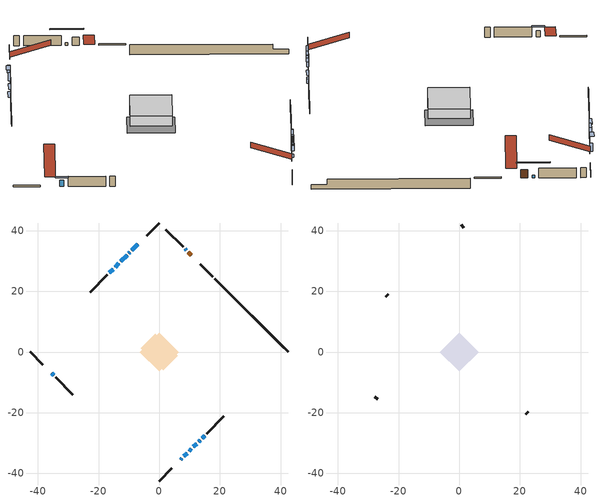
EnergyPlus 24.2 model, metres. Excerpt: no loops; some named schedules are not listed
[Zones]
conditioned space
 floor outside (Floor1 construction): -1.61,0 0,1.61 1.61,0 0,-1.61 z1.22
 floor adiabatic (AdiabaticFloorConstruction): -6.4,0 0,6.4 6.4,0 0,-6.4 z1.22
 floor foundation (Slab1 construction): -6.03,1.29 -1.29,6.03 6.03,-1.29 1.29,-6.03 z-1.22
 wall outside (RimJoist1 construction): 0,-42.47 4.12,-38.35 / -42.47,0 -38.35,-4.12 / 0,42.47 -4.12,38.35 / 17.68,24.8 13.56,28.91 z1.22:1.52
 wall outside (AdiabaticWallConstruction 1): 10.6,31.87 9.56,32.91 z1.22:3.25
 wall outside (AdiabaticWallConstruction): 7.07,-35.4 7.47,-35 z1.22:2.14; 8.13,-34.35 9.17,-33.3 / 9.82,-32.65 10.61,-31.86 / 8.91,33.56 8.51,33.96 / -15.16,27.31 -16.42,26.05 z1.22:1.83; -7.07,35.4 -9.05,33.42 z1.22:1.81; -9.71,32.76 -9.96,32.51 z1.22:3.25; -35.4,-7.07 -34.77,-7.7 / -10.62,31.85 -12.61,29.86 z1.22:2.77; 11.27,-31.2 12.29,-30.18 z1.22:2.11; 12.95,-29.52 13.44,-29.03 z1.22:1.78; 14.09,-28.38 14.9,-27.57 / -13.27,29.2 -14.51,27.96 z1.22:2.24
 wall outside (Wall1 construction): 15.56,-26.91 21.25,-21.23 / -34.11,-8.36 -28.42,-14.05 / -17.08,25.39 -22.76,19.71 / 7.85,34.62 2.17,40.3 z1.22:3.66
 wall foundation (FoundationWall1 construction): 18.33,24.14,-1.22 18.33,24.14,1.22 40.06,2.41,1.22 40.06,2.41,-0.14 42.47,0,-0.14 42.47,0,-1.22
 window (WindowConstruction 7): 7.07,-35.4 7.47,-35 z1.22:2.13
 window (WindowConstruction 9): 8.13,-34.34 9.17,-33.3 z1.22:1.83
 window (WindowConstruction 10): 9.82,-32.65 10.61,-31.86 z1.22:1.83
 window (WindowConstruction 11): -7.07,35.4 -9.05,33.42 z1.22:1.81
 window (WindowConstruction 12): 8.9,33.57 8.51,33.96 z1.22:1.83
 window (WindowConstruction): -9.71,32.76 -9.96,32.51 z1.22:3.25
 window (WindowConstruction 1): -35.4,-7.07 -34.77,-7.7 z1.22:2.77
 window (WindowConstruction 2): -10.62,31.85 -12.61,29.86 z1.22:2.77
 window (WindowConstruction 3): 11.27,-31.2 12.29,-30.18 z1.22:2.11
 window (WindowConstruction 4): 12.95,-29.52 13.44,-29.04 z1.22:1.78
 window (WindowConstruction 5): 14.09,-28.38 14.9,-27.57 z1.22:2.23
 window (WindowConstruction 6): -13.27,29.2 -14.51,27.96 z1.22:2.23
 window (WindowConstruction 8): -15.16,27.31 -16.42,26.05 z1.22:1.83
 door (Door): 10.6,31.87 9.56,32.91 z1.22:3.25
 ceiling adiabatic (AdiabaticFloorConstruction): 0,-6.4 6.4,0 0,6.4 -6.4,0 z1.22
attic - vented
 floor to conditioned space (Floor2 construction Reversed): -6.4,0 0,6.4 6.4,0 0,-6.4 z3.66
 wall outside (Wall2 construction): 21.9,-20.57 22.75,-19.72 / -27.77,-14.7 -26.91,-15.56 / -23.42,19.05 -24.27,18.2 / 1.51,40.96 0.66,41.81 z1.22:3.66
 roof outside (Roof1 construction): 6.42,-36.05,3.66 0.18,-29.82,6.6 -1.46,-31.46,6.6 4.78,-37.7,3.66; -36.05,-6.42,3.66 -29.82,-0.18,6.6 -31.46,1.46,6.6 -37.7,-4.78,3.66; -6.42,36.05,3.66 -0.18,29.82,6.6 1.46,31.46,6.6 -4.78,37.7,3.66; 11.26,31.21,3.66 5.02,24.98,6.6 6.67,23.34,6.6 12.9,29.57,3.66
shading: 7.68,-34.79 6.86,-35.61 7.19,-35.93 8.01,-35.12 z2.43; 11.1,-31.37 6.19,-36.28 6.51,-36.61 11.43,-31.69 z4.57; 12.55,-29.92 7.89,-34.58 8.21,-34.91 12.88,-30.25 z4.57; -9.26,33.21 -6.86,35.61 -7.29,36.04 -9.69,33.64 z2.1; 6.14,36.33 11.27,31.2 11.6,31.52 6.47,36.65 z5.18; -10.39,32.08 -9.28,33.19 -9.92,33.84 -11.04,32.72 z3.86; -34.12,-8.35 -36.04,-6.43 -36.37,-6.76 -34.45,-8.67 z3.68; -12.82,29.65 -10.41,32.06 -10.73,32.39 -13.15,29.97 z3.07; 12.5,-29.97 11.06,-31.41 11.38,-31.74 12.83,-30.29 z2.41; 13.65,-28.82 12.74,-29.73 13.06,-30.06 13.97,-29.15 z2.08; 15.11,-27.36 13.88,-28.59 14.21,-28.92 15.44,-27.68 z2.53; -14.72,27.75 -13.06,29.41 -13.38,29.74 -15.04,28.08 z2.53; -16.63,25.84 -14.95,27.52 -15.38,27.95 -17.06,26.27 z2.13
[Building]
Building 1: Terrain=Suburbs
[Site:Location]
Calgary Intl AP_AB: Latitude {deg}=51.11; Longitude {deg}=-114.02; Time Zone {hr}=-7; Elevation {m}=1084; Keep Site Location Information=Yes
[Site:GroundTemperature:Shallow]
0.326196, -1.55603, -1.70677, -0.813554, 2.7722, 6.34125, 9.43543, 11.3955, 11.562, 9.96783, 6.95256, 3.49299
[Site:WaterMainsTemperature]
Calculation Method=Schedule; Temperature Schedule=mains temperature schedule
[Material] Roughness=Rough; Thermal Absorptance=0.9
Name | Thickness {m} | Conductivity {W/m-K} | Density {kg/m3} | Specific Heat {J/kg-K} | Solar Absorptance | Visible Absorptance
asphalt or fiberglass shingles | 0.00635 | 0.162714 | 1121.4 | 1465.45 | 0.4 | 0.4
ceiling loosefill ins | 0.254 | 0.0480833 | 16.02 | 1046.75 | 0.7 | 0.7
ceiling stud and cavity | 0.1397 | 0.269852 | 65.682 | 1177.47 | 0.7 | 0.7
concrete 4.0 in. | 0.1016 | 1.803125 | 2242.8 | 837.4 | 0.7 | 0.7
concrete 8.0 in. | 0.2032 | 1.803125 | 2242.8 | 837.4 | 0.7 | 0.7
door material | 0.04445 | 0.0451087 | 512.64 | 1214.23 | 0.7 | 0.7
exterior vertical ins | 0.0527901 | 0.029427 | 32.04 | 1214.23 | 0.7 | 0.7
floor covering | 0.0127 | 0.0433444 | 54.468 | 1339.84 | 0.6 | 0.6
floor rigid ins | 0.051816 | 0.029427 | 32.04 | 1214.23 | 0.7 | 0.7
floor rigid ins 1; wall rigid ins | 0.512978 | 0.029427 | 32.04 | 1214.23 | 0.7 | 0.7
floor stud and cavity | 0.1397 | 0.338764 | 92.3553 | 1139.71 | 0.7 | 0.7
floor stud and cavity 1 | 0.1397 | 1.75129 | 37.0049 | 1207.88 | 0.7 | 0.7
furniture material conditioned space 1 | 0.1524 | 0.115458 | 640.8 | 1214.23 | 0.6 | 0.6
gypsum board | 0.0127 | 0.160291 | 801 | 837.4 | 0.6 | 0.6
gypsum board 1 | 0.0127 | 0.160291 | 801 | 837.4 | 0.7 | 0.7
osb sheathing 0.5 in. | 0.0127 | 0.115458 | 512.64 | 1214.23 | 0.7 | 0.7
osb sheathing 0.75 in. | 0.01905 | 0.115458 | 512.64 | 1214.23 | 0.7 | 0.7
osb sheathing 2.0 in. | 0.0508 | 0.115458 | 512.64 | 1214.23 | 0.7 | 0.7
rim joist stud and cavity | 0.0508 | 0.028548 | 125.044 | 1163.47 | 0.6 | 0.6
slab rigid ins | 0.000517642 | 0.029427 | 32.04 | 1214.23 | 0.7 | 0.7
wall stud and cavity | 0.1397 | 0.0862374 | 139.0536 | 1170.24 | 0.7 | 0.7
wall stud and cavity 1 | 0.0889 | 6.9971 | 50.32683 | 1063.81 | 0.6 | 0.6
wall stud and cavity 2 | 0.0889 | 0.380278 | 52.3479 | 1209.89 | 0.7 | 0.7
wall stud and cavity 3 | 0.0889 | 0.391764 | 83.0341 | 1211.67 | 0.7 | 0.7
wood siding | 0.0254 | 0.102417 | 544.68 | 1172.36 | 0.4 | 0.4
wood siding 1 | 0.00254 | 0.102417 | 544.68 | 1172.36 | 0.4 | 0.4
wood siding 2; wood siding 3; wood siding 4 | 0.0254 | 0.102417 | 544.68 | 1172.36 | 0.7 | 0.7
[WindowMaterial:SimpleGlazingSystem]
Name | U-Factor {W/m2-K} | Solar Heat Gain Coefficient
WindowMaterial | 2.74929 | 0.57
WindowMaterial 1 | 2.97981 | 0.56
WindowMaterial 10 | 6.00619 | 0.58
WindowMaterial 11 | 4.60145 | 0.66
WindowMaterial 2 | 2.88102 | 0.7
WindowMaterial 3 | 4.52082 | 0.66
WindowMaterial 4 | 5.8137 | 0.59
WindowMaterial 5 | 4.62927 | 0.66
WindowMaterial 6 | 4.27894 | 0.68
WindowMaterial 7 | 2.75553 | 0.6
WindowMaterial 8 | 4.763842 | 0.65
WindowMaterial 9 | 4.88705 | 0.64
[Construction]
AdiabaticFloorConstruction: floor stud and cavity 1, floor rigid ins 1, osb sheathing 0.75 in., floor covering
AdiabaticWallConstruction: wood siding 3, wall rigid ins, wall stud and cavity 2, gypsum board
AdiabaticWallConstruction 1: wood siding 4, wall rigid ins, wall stud and cavity 2, gypsum board
Door: door material
Floor1 construction: floor stud and cavity, floor rigid ins, osb sheathing 0.75 in., floor covering
Floor2 construction Reversed: gypsum board, ceiling stud and cavity, ceiling loosefill ins
FoundationWall1 construction: concrete 8.0 in., gypsum board 1
furniture construction conditioned space 1: furniture material conditioned space 1
PartitionWallConstruction: gypsum board, wall stud and cavity 3, gypsum board
RimJoist1 construction: wood siding 2, osb sheathing 2.0 in., rim joist stud and cavity
Roof1 construction: asphalt or fiberglass shingles
Slab1 construction: slab rigid ins, concrete 4.0 in.
Wall1 construction: wood siding, osb sheathing 0.5 in., wall stud and cavity, gypsum board
Wall2 construction: wood siding 1, wall stud and cavity 1
WindowConstruction: WindowMaterial
WindowConstruction 1: WindowMaterial 1
WindowConstruction 10; WindowConstruction 12: WindowMaterial 10
WindowConstruction 11: WindowMaterial 11
WindowConstruction 2: WindowMaterial 2
WindowConstruction 3: WindowMaterial 3
WindowConstruction 4: WindowMaterial 4
WindowConstruction 5: WindowMaterial 5
WindowConstruction 6: WindowMaterial 6
WindowConstruction 7: WindowMaterial 7
WindowConstruction 8: WindowMaterial 8
WindowConstruction 9: WindowMaterial 9
[Zone] Multiplier=1; Part of Total Floor Area=Yes
Name | Volume {m3}
attic - vented | 39.0924
conditioned space | 390.5
[Space]
Name | Zone | Volume {m3}
attic - vented 1 | attic - vented | 39.0924
conditioned space 1 | conditioned space | 390.5
[ZoneInfiltration:EffectiveLeakageArea]
infil attic - vented 1: Zone or Space=attic - vented 1; Schedule=Always On Discrete; Effective Air Leakage Area {cm2}=2809.37; Stack Coefficient=0.000373929; Wind Coefficient=1.30652e-05
[ZoneMixing]
whole house fan mix: Zone or Space=attic - vented; Schedule=Always On Continuous; Design Flow Rate Calculation Method=Flow/Zone; Design Flow Rate {m3/s}=0; Source Zone or Space=conditioned space
[SurfaceProperty:ExposedFoundationPerimeter]
Slab1: Exposed Perimeter Calculation Method=TotalExposedPerimeter; Total Exposed Perimeter {m}=34.138
[InternalMass] Zone or ZoneList=conditioned space; Space or SpaceList=conditioned space 1
Name | Construction | Surface Area {m2}
furniture mass conditioned space 1 | furniture construction conditioned space 1 | 62.6358
partition wall mass | PartitionWallConstruction | 156.589
[Lights]
interior lighting: Zone or ZoneList or Space or SpaceList=conditioned space 1; Schedule=interior lighting schedule; Design Level Calculation Method=LightingLevel; Lighting Level {W}=343.2; Return Air Fraction=0; Fraction Radiant=0.6; Fraction Visible=0.2; Fraction Replaceable=1
[People]
occupants: Zone or ZoneList or Space or SpaceList=conditioned space 1; Number of People Schedule=occupants schedule; Number of People Calculation Method=People; Number of People=3; Fraction Radiant=0.314171; Sensible Heat Fraction=0.56303; Activity Level Schedule=occupants activity schedule; Carbon Dioxide Generation Rate {m3/s-W}=0; Enable ASHRAE 55 Comfort Warnings=No; Mean Radiant Temperature Calculation Type=EnclosureAveraged
[ElectricEquipment] Zone or ZoneList or Space or SpaceList=conditioned space 1; Design Level Calculation Method=EquipmentLevel
Name | Schedule | Design Level {W} | Fraction Latent | Fraction Radiant | Fraction Lost
clothes dryer | clothes dryer schedule | 140.772 | 0.015 | 0.081 | 0.85
clothes washer | clothes washer schedule | 32.1985 | 0.03 | 0.162 | 0.7
cooking range | cooking range schedule | 215.147 | 0.08 | 0.432 | 0.2
dishwasher | dishwasher schedule | 66.8632 | 0.3 | 0.18 | 0.4
fridge | fridge schedule | 72.9452 | 0 | 0.6 | 0
mech vent house fan | mech vent house fan schedule | 0 | 0 | 0 | 1
mech vent house fan cfis | mech vent house fan cfis schedule | 0 | 0 | 0 | 0
misc plug loads | misc plug loads schedule | 494.7 | 0.045 | 0.513 | 0.1
whole house fan | Always On Discrete | 0 | 0 | 0 | 1
[OtherEquipment] Zone or ZoneList or Space or SpaceList=conditioned space 1; Design Level Calculation Method=EquipmentLevel
Name | Fuel Type | Schedule | Design Level {W} | Fraction Latent | Fraction Radiant | Fraction Lost
clothes dryer 1 | Electricity | clothes dryer schedule | 0 | 0.015 | 0.081 | 0.85
cooking range 1 | Electricity | cooking range schedule | 0 | 0.08 | 0.432 | 0.2
general water use latent | None | general water use schedule | 62.594 | 1 | 0 | 0
general water use sensible | None | general water use schedule | -61.6891 | 0 | 0.6 | 0
mech vent house fan latent load | None | Always On Discrete | 0 | 1 | 0 | 0
mech vent house fan sensible load | None | Always On Discrete | 0 | 0 | 0 | 0
water heater energy adjustment1 | NaturalGas | Always On Discrete | 0.01 | 0 | 0 | 1
[ZoneInfiltration:DesignFlowRate] Zone or ZoneList or Space or SpaceList=conditioned space 1; Schedule=Always On Discrete; Design Flow Rate Calculation Method=Flow/Zone; Design Flow Rate {m3/s}=0
infil flow; natural vent flow; whole house fan flow
[Foundation:Kiva]
Foundation Kiva 1: Initial Indoor Air Temperature {C}=18; Wall Height Above Grade {m}=1.21999; Wall Depth Below Slab {m}=0.2032; Custom Block Material Name 1=exterior vertical ins; Custom Block Depth 1 {m}=2.43998; Custom Block X Position 1 {m}=0.2159; Custom Block Z Position 1 {m}=0
[Foundation:Kiva:Settings]
Soil Conductivity {W/m-K}=0.849921; Soil Density {kg/m3}=1842.3; Soil Specific Heat {J/kg-K}=418.7; Ground Solar Absorptivity=0.9; Ground Thermal Absorptivity=0.9; Ground Surface Roughness {m}=0.03; Far-Field Width {m}=40; Deep-Ground Boundary Condition=ZeroFlux; Deep-Ground Depth {m}=40; Minimum Cell Dimension {m}=0.2; Maximum Cell Growth Coefficient=3; Simulation Timestep=Timestep
[Exterior:Lights]
exterior lighting: Schedule=exterior lighting schedule; Design Level {W}=75.6
[Schedule:Constant]
Name | Hourly Value
Always On Continuous; mech vent house fan schedule; mech vent house fan cfis schedule; Always On Discrete | 1
occupants activity schedule | 117.228
fridge schedule | 0
[Schedule:Week:Daily]
interior lighting schedule Week Rule - Jan1-Jan27: interior lighting schedule day, interior lighting schedule day, interior lighting schedule day, interior lighting schedule day, interior lighting schedule day, interior lighting schedule day, interior lighting schedule day, interior lighting schedule default day, interior lighting schedule default day, interior lighting schedule default day, interior lighting schedule default day, interior lighting schedule default day
interior lighting schedule Week Rule - Jan28-Feb3: interior lighting schedule day, interior lighting schedule day, interior lighting schedule day, interior lighting schedule day, interior lighting schedule day 1, interior lighting schedule day 1, interior lighting schedule day 1, interior lighting schedule default day, interior lighting schedule default day, interior lighting schedule default day, interior lighting schedule default day, interior lighting schedule default day
interior lighting schedule Week Rule - Feb4-Feb24: interior lighting schedule day 1, interior lighting schedule day 1, interior lighting schedule day 1, interior lighting schedule day 1, interior lighting schedule day 1, interior lighting schedule day 1, interior lighting schedule day 1, interior lighting schedule default day, interior lighting schedule default day, interior lighting schedule default day, interior lighting schedule default day, interior lighting schedule default day
interior lighting schedule Week Rule - Feb25-Mar3: interior lighting schedule day 1, interior lighting schedule day 1, interior lighting schedule day 1, interior lighting schedule day 1, interior lighting schedule day 2, interior lighting schedule day 2, interior lighting schedule day 2, interior lighting schedule default day, interior lighting schedule default day, interior lighting schedule default day, interior lighting schedule default day, interior lighting schedule default day
interior lighting schedule Week Rule - Mar4-Mar31: interior lighting schedule day 2, interior lighting schedule day 2, interior lighting schedule day 2, interior lighting schedule day 2, interior lighting schedule day 2, interior lighting schedule day 2, interior lighting schedule day 2, interior lighting schedule default day, interior lighting schedule default day, interior lighting schedule default day, interior lighting schedule default day, interior lighting schedule default day
interior lighting schedule Week Rule - Apr1-Apr28: interior lighting schedule day 3, interior lighting schedule day 3, interior lighting schedule day 3, interior lighting schedule day 3, interior lighting schedule day 3, interior lighting schedule day 3, interior lighting schedule day 3, interior lighting schedule default day, interior lighting schedule default day, interior lighting schedule default day, interior lighting schedule default day, interior lighting schedule default day
interior lighting schedule Week Rule - Apr29-May5: interior lighting schedule day 3, interior lighting schedule day 3, interior lighting schedule day 4, interior lighting schedule day 4, interior lighting schedule day 4, interior lighting schedule day 4, interior lighting schedule day 4, interior lighting schedule default day, interior lighting schedule default day, interior lighting schedule default day, interior lighting schedule default day, interior lighting schedule default day
interior lighting schedule Week Rule - May6-May26: interior lighting schedule day 4, interior lighting schedule day 4, interior lighting schedule day 4, interior lighting schedule day 4, interior lighting schedule day 4, interior lighting schedule day 4, interior lighting schedule day 4, interior lighting schedule default day, interior lighting schedule default day, interior lighting schedule default day, interior lighting schedule default day, interior lighting schedule default day
interior lighting schedule Week Rule - May27-Jun2: interior lighting schedule day 4, interior lighting schedule day 4, interior lighting schedule day 4, interior lighting schedule day 4, interior lighting schedule day 4, interior lighting schedule day 5, interior lighting schedule day 5, interior lighting schedule default day, interior lighting schedule default day, interior lighting schedule default day, interior lighting schedule default day, interior lighting schedule default day
interior lighting schedule Week Rule - Jun3-Jun30: interior lighting schedule day 5, interior lighting schedule day 5, interior lighting schedule day 5, interior lighting schedule day 5, interior lighting schedule day 5, interior lighting schedule day 5, interior lighting schedule day 5, interior lighting schedule default day, interior lighting schedule default day, interior lighting schedule default day, interior lighting schedule default day, interior lighting schedule default day
interior lighting schedule Week Rule - Jul1-Jul28: interior lighting schedule day 6, interior lighting schedule day 6, interior lighting schedule day 6, interior lighting schedule day 6, interior lighting schedule day 6, interior lighting schedule day 6, interior lighting schedule day 6, interior lighting schedule default day, interior lighting schedule default day, interior lighting schedule default day, interior lighting schedule default day, interior lighting schedule default day
interior lighting schedule Week Rule - Jul29-Aug4: interior lighting schedule day 6, interior lighting schedule day 6, interior lighting schedule day 6, interior lighting schedule day 7, interior lighting schedule day 7, interior lighting schedule day 7, interior lighting schedule day 7, interior lighting schedule default day, interior lighting schedule default day, interior lighting schedule default day, interior lighting schedule default day, interior lighting schedule default day
interior lighting schedule Week Rule - Aug5-Aug25: interior lighting schedule day 7, interior lighting schedule day 7, interior lighting schedule day 7, interior lighting schedule day 7, interior lighting schedule day 7, interior lighting schedule day 7, interior lighting schedule day 7, interior lighting schedule default day, interior lighting schedule default day, interior lighting schedule default day, interior lighting schedule default day, interior lighting schedule default day
interior lighting schedule Week Rule - Aug26-Sep1: interior lighting schedule day 7, interior lighting schedule day 7, interior lighting schedule day 7, interior lighting schedule day 7, interior lighting schedule day 7, interior lighting schedule day 7, interior lighting schedule day 8, interior lighting schedule default day, interior lighting schedule default day, interior lighting schedule default day, interior lighting schedule default day, interior lighting schedule default day
interior lighting schedule Week Rule - Sep2-Sep29: interior lighting schedule day 8, interior lighting schedule day 8, interior lighting schedule day 8, interior lighting schedule day 8, interior lighting schedule day 8, interior lighting schedule day 8, interior lighting schedule day 8, interior lighting schedule default day, interior lighting schedule default day, interior lighting schedule default day, interior lighting schedule default day, interior lighting schedule default day
interior lighting schedule Week Rule - Sep30-Oct6: interior lighting schedule day 8, interior lighting schedule day 9, interior lighting schedule day 9, interior lighting schedule day 9, interior lighting schedule day 9, interior lighting schedule day 9, interior lighting schedule day 9, interior lighting schedule default day, interior lighting schedule default day, interior lighting schedule default day, interior lighting schedule default day, interior lighting schedule default day
interior lighting schedule Week Rule - Oct7-Oct27: interior lighting schedule day 9, interior lighting schedule day 9, interior lighting schedule day 9, interior lighting schedule day 9, interior lighting schedule day 9, interior lighting schedule day 9, interior lighting schedule day 9, interior lighting schedule default day, interior lighting schedule default day, interior lighting schedule default day, interior lighting schedule default day, interior lighting schedule default day
interior lighting schedule Week Rule - Oct28-Nov3: interior lighting schedule day 9, interior lighting schedule day 9, interior lighting schedule day 9, interior lighting schedule day 9, interior lighting schedule day 10, interior lighting schedule day 10, interior lighting schedule day 10, interior lighting schedule default day, interior lighting schedule default day, interior lighting schedule default day, interior lighting schedule default day, interior lighting schedule default day
interior lighting schedule Week Rule - Nov4-Nov24: interior lighting schedule day 10, interior lighting schedule day 10, interior lighting schedule day 10, interior lighting schedule day 10, interior lighting schedule day 10, interior lighting schedule day 10, interior lighting schedule day 10, interior lighting schedule default day, interior lighting schedule default day, interior lighting schedule default day, interior lighting schedule default day, interior lighting schedule default day
interior lighting schedule Week Rule - Nov25-Dec1: interior lighting schedule day 10, interior lighting schedule day 10, interior lighting schedule day 10, interior lighting schedule day 10, interior lighting schedule day 10, interior lighting schedule day 10, interior lighting schedule day 11, interior lighting schedule default day, interior lighting schedule default day, interior lighting schedule default day, interior lighting schedule default day, interior lighting schedule default day
interior lighting schedule Week Rule - Dec2-Dec31: interior lighting schedule day 11, interior lighting schedule day 11, interior lighting schedule day 11, interior lighting schedule day 11, interior lighting schedule day 11, interior lighting schedule day 11, interior lighting schedule day 11, interior lighting schedule default day, interior lighting schedule default day, interior lighting schedule default day, interior lighting schedule default day, interior lighting schedule default day
occupants schedule Week Rule - Jan1-Dec31: occupants schedule day, occupants schedule day, occupants schedule day, occupants schedule day, occupants schedule day, occupants schedule day, occupants schedule day, occupants schedule default day, occupants schedule default day, occupants schedule default day, occupants schedule default day, occupants schedule default day
clothes dryer schedule Week Rule - Jan1-Dec31: clothes dryer schedule day, clothes dryer schedule day, clothes dryer schedule day, clothes dryer schedule day, clothes dryer schedule day, clothes dryer schedule day, clothes dryer schedule day, clothes dryer schedule default day, clothes dryer schedule default day, clothes dryer schedule default day, clothes dryer schedule default day, clothes dryer schedule default day
clothes washer schedule Week Rule - Jan1-Dec31: clothes washer schedule day, clothes washer schedule day, clothes washer schedule day, clothes washer schedule day, clothes washer schedule day, clothes washer schedule day, clothes washer schedule day, clothes washer schedule default day, clothes washer schedule default day, clothes washer schedule default day, clothes washer schedule default day, clothes washer schedule default day
cooking range schedule Week Rule - Jan1-Dec31: cooking range schedule day, cooking range schedule day, cooking range schedule day, cooking range schedule day, cooking range schedule day, cooking range schedule day, cooking range schedule day, cooking range schedule default day, cooking range schedule default day, cooking range schedule default day, cooking range schedule default day, cooking range schedule default day
dishwasher schedule Week Rule - Jan1-Dec31: dishwasher schedule day, dishwasher schedule day, dishwasher schedule day, dishwasher schedule day, dishwasher schedule day, dishwasher schedule day, dishwasher schedule day, dishwasher schedule default day, dishwasher schedule default day, dishwasher schedule default day, dishwasher schedule default day, dishwasher schedule default day
misc plug loads schedule Week Rule - Jan1-Dec31: misc plug loads schedule day, misc plug loads schedule day, misc plug loads schedule day, misc plug loads schedule day, misc plug loads schedule day, misc plug loads schedule day, misc plug loads schedule day, misc plug loads schedule default day, misc plug loads schedule default day, misc plug loads schedule default day, misc plug loads schedule default day, misc plug loads schedule default day
general water use schedule Week Rule - Jan1-Dec31: general water use schedule day, general water use schedule day, general water use schedule day, general water use schedule day, general water use schedule day, general water use schedule day, general water use schedule day, general water use schedule default day, general water use schedule default day, general water use schedule default day, general water use schedule default day, general water use schedule default day
exterior lighting schedule Week Rule - Jan1-Jan27: exterior lighting schedule day, exterior lighting schedule day, exterior lighting schedule day, exterior lighting schedule day, exterior lighting schedule day, exterior lighting schedule day, exterior lighting schedule day, exterior lighting schedule default day, exterior lighting schedule default day, exterior lighting schedule default day, exterior lighting schedule default day, exterior lighting schedule default day
exterior lighting schedule Week Rule - Jan28-Feb3: exterior lighting schedule day, exterior lighting schedule day, exterior lighting schedule day, exterior lighting schedule day, exterior lighting schedule day 1, exterior lighting schedule day 1, exterior lighting schedule day 1, exterior lighting schedule default day, exterior lighting schedule default day, exterior lighting schedule default day, exterior lighting schedule default day, exterior lighting schedule default day
exterior lighting schedule Week Rule - Feb4-Feb24: exterior lighting schedule day 1, exterior lighting schedule day 1, exterior lighting schedule day 1, exterior lighting schedule day 1, exterior lighting schedule day 1, exterior lighting schedule day 1, exterior lighting schedule day 1, exterior lighting schedule default day, exterior lighting schedule default day, exterior lighting schedule default day, exterior lighting schedule default day, exterior lighting schedule default day
exterior lighting schedule Week Rule - Feb25-Mar3: exterior lighting schedule day 1, exterior lighting schedule day 1, exterior lighting schedule day 1, exterior lighting schedule day 1, exterior lighting schedule day 2, exterior lighting schedule day 2, exterior lighting schedule day 2, exterior lighting schedule default day, exterior lighting schedule default day, exterior lighting schedule default day, exterior lighting schedule default day, exterior lighting schedule default day
exterior lighting schedule Week Rule - Mar4-Mar31: exterior lighting schedule day 2, exterior lighting schedule day 2, exterior lighting schedule day 2, exterior lighting schedule day 2, exterior lighting schedule day 2, exterior lighting schedule day 2, exterior lighting schedule day 2, exterior lighting schedule default day, exterior lighting schedule default day, exterior lighting schedule default day, exterior lighting schedule default day, exterior lighting schedule default day
exterior lighting schedule Week Rule - Apr1-Apr28: exterior lighting schedule day 3, exterior lighting schedule day 3, exterior lighting schedule day 3, exterior lighting schedule day 3, exterior lighting schedule day 3, exterior lighting schedule day 3, exterior lighting schedule day 3, exterior lighting schedule default day, exterior lighting schedule default day, exterior lighting schedule default day, exterior lighting schedule default day, exterior lighting schedule default day
exterior lighting schedule Week Rule - Apr29-May5: exterior lighting schedule day 3, exterior lighting schedule day 3, exterior lighting schedule day 4, exterior lighting schedule day 4, exterior lighting schedule day 4, exterior lighting schedule day 4, exterior lighting schedule day 4, exterior lighting schedule default day, exterior lighting schedule default day, exterior lighting schedule default day, exterior lighting schedule default day, exterior lighting schedule default day
exterior lighting schedule Week Rule - May6-May26: exterior lighting schedule day 4, exterior lighting schedule day 4, exterior lighting schedule day 4, exterior lighting schedule day 4, exterior lighting schedule day 4, exterior lighting schedule day 4, exterior lighting schedule day 4, exterior lighting schedule default day, exterior lighting schedule default day, exterior lighting schedule default day, exterior lighting schedule default day, exterior lighting schedule default day
exterior lighting schedule Week Rule - May27-Jun2: exterior lighting schedule day 4, exterior lighting schedule day 4, exterior lighting schedule day 4, exterior lighting schedule day 4, exterior lighting schedule day 4, exterior lighting schedule day 5, exterior lighting schedule day 5, exterior lighting schedule default day, exterior lighting schedule default day, exterior lighting schedule default day, exterior lighting schedule default day, exterior lighting schedule default day
exterior lighting schedule Week Rule - Jun3-Jun30: exterior lighting schedule day 5, exterior lighting schedule day 5, exterior lighting schedule day 5, exterior lighting schedule day 5, exterior lighting schedule day 5, exterior lighting schedule day 5, exterior lighting schedule day 5, exterior lighting schedule default day, exterior lighting schedule default day, exterior lighting schedule default day, exterior lighting schedule default day, exterior lighting schedule default day
exterior lighting schedule Week Rule - Jul1-Jul28: exterior lighting schedule day 6, exterior lighting schedule day 6, exterior lighting schedule day 6, exterior lighting schedule day 6, exterior lighting schedule day 6, exterior lighting schedule day 6, exterior lighting schedule day 6, exterior lighting schedule default day, exterior lighting schedule default day, exterior lighting schedule default day, exterior lighting schedule default day, exterior lighting schedule default day
exterior lighting schedule Week Rule - Jul29-Aug4: exterior lighting schedule day 6, exterior lighting schedule day 6, exterior lighting schedule day 6, exterior lighting schedule day 7, exterior lighting schedule day 7, exterior lighting schedule day 7, exterior lighting schedule day 7, exterior lighting schedule default day, exterior lighting schedule default day, exterior lighting schedule default day, exterior lighting schedule default day, exterior lighting schedule default day
exterior lighting schedule Week Rule - Aug5-Aug25: exterior lighting schedule day 7, exterior lighting schedule day 7, exterior lighting schedule day 7, exterior lighting schedule day 7, exterior lighting schedule day 7, exterior lighting schedule day 7, exterior lighting schedule day 7, exterior lighting schedule default day, exterior lighting schedule default day, exterior lighting schedule default day, exterior lighting schedule default day, exterior lighting schedule default day
exterior lighting schedule Week Rule - Aug26-Sep1: exterior lighting schedule day 7, exterior lighting schedule day 7, exterior lighting schedule day 7, exterior lighting schedule day 7, exterior lighting schedule day 7, exterior lighting schedule day 7, exterior lighting schedule day 8, exterior lighting schedule default day, exterior lighting schedule default day, exterior lighting schedule default day, exterior lighting schedule default day, exterior lighting schedule default day
exterior lighting schedule Week Rule - Sep2-Sep29: exterior lighting schedule day 8, exterior lighting schedule day 8, exterior lighting schedule day 8, exterior lighting schedule day 8, exterior lighting schedule day 8, exterior lighting schedule day 8, exterior lighting schedule day 8, exterior lighting schedule default day, exterior lighting schedule default day, exterior lighting schedule default day, exterior lighting schedule default day, exterior lighting schedule default day
exterior lighting schedule Week Rule - Sep30-Oct6: exterior lighting schedule day 8, exterior lighting schedule day 9, exterior lighting schedule day 9, exterior lighting schedule day 9, exterior lighting schedule day 9, exterior lighting schedule day 9, exterior lighting schedule day 9, exterior lighting schedule default day, exterior lighting schedule default day, exterior lighting schedule default day, exterior lighting schedule default day, exterior lighting schedule default day
exterior lighting schedule Week Rule - Oct7-Oct27: exterior lighting schedule day 9, exterior lighting schedule day 9, exterior lighting schedule day 9, exterior lighting schedule day 9, exterior lighting schedule day 9, exterior lighting schedule day 9, exterior lighting schedule day 9, exterior lighting schedule default day, exterior lighting schedule default day, exterior lighting schedule default day, exterior lighting schedule default day, exterior lighting schedule default day
exterior lighting schedule Week Rule - Oct28-Nov3: exterior lighting schedule day 9, exterior lighting schedule day 9, exterior lighting schedule day 9, exterior lighting schedule day 9, exterior lighting schedule day 10, exterior lighting schedule day 10, exterior lighting schedule day 10, exterior lighting schedule default day, exterior lighting schedule default day, exterior lighting schedule default day, exterior lighting schedule default day, exterior lighting schedule default day
exterior lighting schedule Week Rule - Nov4-Nov24: exterior lighting schedule day 10, exterior lighting schedule day 10, exterior lighting schedule day 10, exterior lighting schedule day 10, exterior lighting schedule day 10, exterior lighting schedule day 10, exterior lighting schedule day 10, exterior lighting schedule default day, exterior lighting schedule default day, exterior lighting schedule default day, exterior lighting schedule default day, exterior lighting schedule default day
exterior lighting schedule Week Rule - Nov25-Dec1: exterior lighting schedule day 10, exterior lighting schedule day 10, exterior lighting schedule day 10, exterior lighting schedule day 10, exterior lighting schedule day 10, exterior lighting schedule day 10, exterior lighting schedule day 11, exterior lighting schedule default day, exterior lighting schedule default day, exterior lighting schedule default day, exterior lighting schedule default day, exterior lighting schedule default day
exterior lighting schedule Week Rule - Dec2-Dec31: exterior lighting schedule day 11, exterior lighting schedule day 11, exterior lighting schedule day 11, exterior lighting schedule day 11, exterior lighting schedule day 11, exterior lighting schedule day 11, exterior lighting schedule day 11, exterior lighting schedule default day, exterior lighting schedule default day, exterior lighting schedule default day, exterior lighting schedule default day, exterior lighting schedule default day
[Schedule:Year]
interior lighting schedule: interior lighting schedule Week Rule - Jan1-Jan27, 1, 1, 1, 27, interior lighting schedule Week Rule - Jan28-Feb3, 1, 28, 2, 3, interior lighting schedule Week Rule - Feb4-Feb24, 2, 4, 2, 24, interior lighting schedule Week Rule - Feb25-Mar3, 2, 25, 3, 3, interior lighting schedule Week Rule - Mar4-Mar31, 3, 4, 3, 31, interior lighting schedule Week Rule - Apr1-Apr28, 4, 1, 4, 28, interior lighting schedule Week Rule - Apr29-May5, 4, 29, 5, 5, interior lighting schedule Week Rule - May6-May26, 5, 6, 5, 26, interior lighting schedule Week Rule - May27-Jun2, 5, 27, 6, 2, interior lighting schedule Week Rule - Jun3-Jun30, 6, 3, 6, 30, interior lighting schedule Week Rule - Jul1-Jul28, 7, 1, 7, 28, interior lighting schedule Week Rule - Jul29-Aug4, 7, 29, 8, 4, interior lighting schedule Week Rule - Aug5-Aug25, 8, 5, 8, 25, interior lighting schedule Week Rule - Aug26-Sep1, 8, 26, 9, 1, interior lighting schedule Week Rule - Sep2-Sep29, 9, 2, 9, 29, interior lighting schedule Week Rule - Sep30-Oct6, 9, 30, 10, 6, interior lighting schedule Week Rule - Oct7-Oct27, 10, 7, 10, 27, interior lighting schedule Week Rule - Oct28-Nov3, 10, 28, 11, 3, interior lighting schedule Week Rule - Nov4-Nov24, 11, 4, 11, 24, interior lighting schedule Week Rule - Nov25-Dec1, 11, 25, 12, 1, interior lighting schedule Week Rule - Dec2-Dec31, 12, 2, 12, 31
occupants schedule: occupants schedule Week Rule - Jan1-Dec31, 1, 1, 12, 31
clothes dryer schedule: clothes dryer schedule Week Rule - Jan1-Dec31, 1, 1, 12, 31
clothes washer schedule: clothes washer schedule Week Rule - Jan1-Dec31, 1, 1, 12, 31
cooking range schedule: cooking range schedule Week Rule - Jan1-Dec31, 1, 1, 12, 31
dishwasher schedule: dishwasher schedule Week Rule - Jan1-Dec31, 1, 1, 12, 31
misc plug loads schedule: misc plug loads schedule Week Rule - Jan1-Dec31, 1, 1, 12, 31
general water use schedule: general water use schedule Week Rule - Jan1-Dec31, 1, 1, 12, 31
exterior lighting schedule: exterior lighting schedule Week Rule - Jan1-Jan27, 1, 1, 1, 27, exterior lighting schedule Week Rule - Jan28-Feb3, 1, 28, 2, 3, exterior lighting schedule Week Rule - Feb4-Feb24, 2, 4, 2, 24, exterior lighting schedule Week Rule - Feb25-Mar3, 2, 25, 3, 3, exterior lighting schedule Week Rule - Mar4-Mar31, 3, 4, 3, 31, exterior lighting schedule Week Rule - Apr1-Apr28, 4, 1, 4, 28, exterior lighting schedule Week Rule - Apr29-May5, 4, 29, 5, 5, exterior lighting schedule Week Rule - May6-May26, 5, 6, 5, 26, exterior lighting schedule Week Rule - May27-Jun2, 5, 27, 6, 2, exterior lighting schedule Week Rule - Jun3-Jun30, 6, 3, 6, 30, exterior lighting schedule Week Rule - Jul1-Jul28, 7, 1, 7, 28, exterior lighting schedule Week Rule - Jul29-Aug4, 7, 29, 8, 4, exterior lighting schedule Week Rule - Aug5-Aug25, 8, 5, 8, 25, exterior lighting schedule Week Rule - Aug26-Sep1, 8, 26, 9, 1, exterior lighting schedule Week Rule - Sep2-Sep29, 9, 2, 9, 29, exterior lighting schedule Week Rule - Sep30-Oct6, 9, 30, 10, 6, exterior lighting schedule Week Rule - Oct7-Oct27, 10, 7, 10, 27, exterior lighting schedule Week Rule - Oct28-Nov3, 10, 28, 11, 3, exterior lighting schedule Week Rule - Nov4-Nov24, 11, 4, 11, 24, exterior lighting schedule Week Rule - Nov25-Dec1, 11, 25, 12, 1, exterior lighting schedule Week Rule - Dec2-Dec31, 12, 2, 12, 31
[Schedule:Compact]
mains temperature schedule: Through: 01/01, For: AllDays, Until: 24:00, 5.30611, Through: 01/02, For: AllDays, Until: 24:00, 5.24556, Through: 01/03, For: AllDays, Until: 24:00, 5.18611, Through: 01/04, For: AllDays, Until: 24:00, 5.12778, Through: 01/05, For: AllDays, Until: 24:00, 5.07, Through: 01/06, For: AllDays, Until: 24:00, 5.01278, Through: 01/07, For: AllDays, Until: 24:00, 4.95722, Through: 01/08, For: AllDays, Until: 24:00, 4.90222, Through: 01/09, For: AllDays, Until: 24:00, 4.84778, Through: 01/10, For: AllDays, Until: 24:00, 4.795, Through: 01/11, For: AllDays, Until: 24:00, 4.74278, Through: 01/12, For: AllDays, Until: 24:00, 4.69167, Through: 01/13, For: AllDays, Until: 24:00, 4.64111, Through: 01/14, For: AllDays, Until: 24:00, 4.59222, Through: 01/15, For: AllDays, Until: 24:00, 4.54389, Through: 01/16, For: AllDays, Until: 24:00, 4.49722, Through: 01/17, For: AllDays, Until: 24:00, 4.45111, Through: 01/18, For: AllDays, Until: 24:00, 4.40611, Through: 01/19, For: AllDays, Until: 24:00, 4.36222, Through: 01/20, For: AllDays, Until: 24:00, 4.32, Through: 01/21, For: AllDays, Until: 24:00, 4.27833, Through: 01/22, For: AllDays, Until: 24:00, 4.23778, Through: 01/23, For: AllDays, Until: 24:00, 4.19833, Through: 01/24, For: AllDays, Until: 24:00, 4.16056, Through: 01/25, For: AllDays, Until: 24:00, 4.12333, Through: 01/26, For: AllDays, Until: 24:00, 4.08778, Through: 01/27, For: AllDays, Until: 24:00, 4.05278, Through: 01/28, For: AllDays, Until: 24:00, 4.01944, Through: 01/29, For: AllDays, Until: 24:00, 3.98722, Through: 01/30, For: AllDays, Until: 24:00, 3.95611, Through: 01/31, For: AllDays, Until: 24:00, 3.92667, Through: 02/01, For: AllDays, Until: 24:00, 3.89778, Through: 02/02, For: AllDays, Until: 24:00, 3.87056, Through: 02/03, For: AllDays, Until: 24:00, 3.84444, Through: 02/04, For: AllDays, Until: 24:00, 3.82, Through: 02/05, For: AllDays, Until: 24:00, 3.79611, Through: 02/06, For: AllDays, Until: 24:00, 3.77389, Through: 02/07, For: AllDays, Until: 24:00, 3.75333, Through: 02/08, For: AllDays, Until: 24:00, 3.73333, Through: 02/09, For: AllDays, Until: 24:00, 3.715, Through: 02/10, For: AllDays, Until: 24:00, 3.69778, Through: 02/11, For: AllDays, Until: 24:00, 3.68222, Through: 02/12, For: AllDays, Until: 24:00, 3.66778, Through: 02/13, For: AllDays, Until: 24:00, 3.65444, Through: 02/14, For: AllDays, Until: 24:00, 3.64278, Through: 02/15, For: AllDays, Until: 24:00, 3.63222, Through: 02/16, For: AllDays, Until: 24:00, 3.62278, Through: 02/17, For: AllDays, Until: 24:00, 3.615, Through: 02/18, For: AllDays, Until: 24:00, 3.60833, Through: 02/19, For: AllDays, Until: 24:00, 3.60333, Through: 02/20, For: AllDays, Until: 24:00, 3.59944, Through: 02/21, For: AllDays, Until: 24:00, 3.59667, Through: 02/22, For: AllDays, Until: 24:00, 3.59556, Through: 02/23, For: AllDays, Until: 24:00, 3.59556, Through: 02/24, For: AllDays, Until: 24:00, 3.59722, Through: 02/25, For: AllDays, Until: 24:00, 3.6, Through: 02/26, For: AllDays, Until: 24:00, 3.60389, Through: 02/27, For: AllDays, Until: 24:00, 3.60944, Through: 02/28, For: AllDays, Until: 24:00, 3.61611, Through: 03/01, For: AllDays, Until: 24:00, 3.62444, Through: 03/02, For: AllDays, Until: 24:00, 3.63333, Through: 03/03, For: AllDays, Until: 24:00, 3.64444, Through: 03/04, For: AllDays, Until: 24:00, 3.65611, Through: 03/05, For: AllDays, Until: 24:00, 3.67, Through: 03/06, For: AllDays, Until: 24:00, 3.68444, Through: 03/07, For: AllDays, Until: 24:00, 3.70056, Through: 03/08, For: AllDays, Until: 24:00, 3.71778, Through: 03/09, For: AllDays, Until: 24:00, 3.73611, Through: 03/10, For: AllDays, Until: 24:00, 3.75611, Through: 03/11, For: AllDays, Until: 24:00, 3.77722, Through: 03/12, For: AllDays, Until: 24:00, 3.79944, Through: 03/13, For: AllDays, Until: 24:00, 3.82333, Through: 03/14, For: AllDays, Until: 24:00, 3.84833, Through: 03/15, For: AllDays, Until: 24:00, 3.87444, Through: 03/16, For: AllDays, Until: 24:00, 3.90222, Through: 03/17, For: AllDays, Until: 24:00, 3.93056, Through: 03/18, For: AllDays, Until: 24:00, 3.96056, Through: 03/19, For: AllDays, Until: 24:00, 3.99167, Through: 03/20, For: AllDays, Until: 24:00, 4.02444, Through: 03/21, For: AllDays, Until: 24:00, 4.05778, Through: 03/22, For: AllDays, Until: 24:00, 4.09278, Through: 03/23, For: AllDays, Until: 24:00, 4.12833, Through: 03/24, For: AllDays, Until: 24:00, 4.16556, Through: 03/25, For: AllDays, Until: 24:00, 4.20389, Through: 03/26, For: AllDays, Until: 24:00, 4.24333, Through: 03/27, For: AllDays, Until: 24:00, 4.28389, Through: 03/28, For: AllDays, Until: 24:00, 4.32611, Through: 03/29, For: AllDays, Until: 24:00, 4.36889, Through: 03/30, For: AllDays, Until: 24:00, 4.41278, Through: 03/31, For: AllDays, Until: 24:00, 4.45778, Through: 04/01, For: AllDays, Until: 24:00, 4.50389, Through: 04/02, For: AllDays, Until: 24:00, 4.55111, Through: 04/03, For: AllDays, Until: 24:00, 4.59944, Through: 04/04, For: AllDays, Until: 24:00, 4.64833, Through: 04/05, For: AllDays, Until: 24:00, 4.69889, Through: 04/06, For: AllDays, Until: 24:00, 4.75, Through: 04/07, For: AllDays, Until: 24:00, 4.80222, Through: 04/08, For: AllDays, Until: 24:00, 4.85556, Through: 04/09, For: AllDays, Until: 24:00, 4.91, Through: 04/10, For: AllDays, Until: 24:00, 4.965, Through: 04/11, For: AllDays, Until: 24:00, 5.02111, Through: 04/12, For: AllDays, Until: 24:00, 5.07833, Through: 04/13, For: AllDays, Until: 24:00, 5.13611, Through: 04/14, For: AllDays, Until: 24:00, 5.195, Through: 04/15, For: AllDays, Until: 24:00, 5.25444, Through: 04/16, For: AllDays, Until: 24:00, 5.315, Through: 04/17, For: AllDays, Until: 24:00, 5.37611, Through: 04/18, For: AllDays, Until: 24:00, 5.43833, Through: 04/19, For: AllDays, Until: 24:00, 5.50111, Through: 04/20, For: AllDays, Until: 24:00, 5.565, Through: 04/21, For: AllDays, Until: 24:00, 5.62944, Through: 04/22, For: AllDays, Until: 24:00, 5.69444, Through: 04/23, For: AllDays, Until: 24:00, 5.76, Through: 04/24, For: AllDays, Until: 24:00, 5.82667, Through: 04/25, For: AllDays, Until: 24:00, 5.89389, Through: 04/26, For: AllDays, Until: 24:00, 5.96167, Through: 04/27, For: AllDays, Until: 24:00, 6.03056, Through: 04/28, For: AllDays, Until: 24:00, 6.09944, Through: 04/29, For: AllDays, Until: 24:00, 6.16944, Through: 04/30, For: AllDays, Until: 24:00, 6.23944, Through: 05/01, For: AllDays, Until: 24:00, 6.31056, Through: 05/02, For: AllDays, Until: 24:00, 6.38167, Through: 05/03, For: AllDays, Until: 24:00, 6.45333, Through: 05/04, For: AllDays, Until: 24:00, 6.52611, Through: 05/05, For: AllDays, Until: 24:00, 6.59889, Through: 05/06, For: AllDays, Until: 24:00, 6.67167, Through: 05/07, For: AllDays, Until: 24:00, 6.74556, Through: 05/08, For: AllDays, Until: 24:00, 6.81944, Through: 05/09, For: AllDays, Until: 24:00, 6.89389, Through: 05/10, For: AllDays, Until: 24:00, 6.96889, Through: 05/11, For: AllDays, Until: 24:00, 7.04389, Through: 05/12, For: AllDays, Until: 24:00, 7.11944, Through: 05/13, For: AllDays, Until: 24:00, 7.195, Through: 05/14, For: AllDays, Until: 24:00, 7.27111, Through: 05/15, For: AllDays, Until: 24:00, 7.34722, Through: 05/16, For: AllDays, Until: 24:00, 7.42389, Through: 05/17, For: AllDays, Until: 24:00, 7.50056, Through: 05/18, For: AllDays, Until: 24:00, 7.57722, Through: 05/19, For: AllDays, Until: 24:00, 7.65444, Through: 05/20, For: AllDays, Until: 24:00, 7.73167, Through: 05/21, For: AllDays, Until: 24:00, 7.80889, Through: 05/22, For: AllDays, Until: 24:00, 7.88611, Through: 05/23, For: AllDays, Until: 24:00, 7.96333, Through: 05/24, For: AllDays, Until: 24:00, 8.04111, Through: 05/25, For: AllDays, Until: 24:00, 8.11833, Through: 05/26, For: AllDays, Until: 24:00, 8.19611, Through: 05/27, For: AllDays, Until: 24:00, 8.27333, Through: 05/28, For: AllDays, Until: 24:00, 8.35056, Through: 05/29, For: AllDays, Until: 24:00, 8.42778, Through: 05/30, For: AllDays, Until: 24:00, 8.505, Through: 05/31, For: AllDays, Until: 24:00, 8.58222, Through: 06/01, For: AllDays, Until: 24:00, 8.65889, Through: 06/02, For: AllDays, Until: 24:00, 8.73556, Through: 06/03, For: AllDays, Until: 24:00, 8.81222, Through: 06/04, For: AllDays, Until: 24:00, 8.88889, Through: 06/05, For: AllDays, Until: 24:00, 8.965, Through: 06/06, For: AllDays, Until: 24:00, 9.04056, Through: 06/07, For: AllDays, Until: 24:00, 9.11611, Through: 06/08, For: AllDays, Until: 24:00, 9.19167, Through: 06/09, For: AllDays, Until: 24:00, 9.26667, Through: 06/10, For: AllDays, Until: 24:00, 9.34111, Through: 06/11, For: AllDays, Until: 24:00, 9.41556, Through: 06/12, For: AllDays, Until: 24:00, 9.48889, Through: 06/13, For: AllDays, Until: 24:00, 9.56278, Through: 06/14, For: AllDays, Until: 24:00, 9.63556, Through: 06/15, For: AllDays, Until: 24:00, 9.70833, Through: 06/16, For: AllDays, Until: 24:00, 9.78, Through: 06/17, For: AllDays, Until: 24:00, 9.85167, Through: 06/18, For: AllDays, Until: 24:00, 9.92278, Through: 06/19, For: AllDays, Until: 24:00, 9.99333, Through: 06/20, For: AllDays, Until: 24:00, 10.0633, Through: 06/21, For: AllDays, Until: 24:00, 10.1328, Through: 06/22, For: AllDays, Until: 24:00, 10.2011, Through: 06/23, For: AllDays, Until: 24:00, 10.2694, Through: 06/24, For: AllDays, Until: 24:00, 10.3367, Through: 06/25, For: AllDays, Until: 24:00, 10.4039, Through: 06/26, For: AllDays, Until: 24:00, 10.47, Through: 06/27, For: AllDays, Until: 24:00, 10.5356, Through: 06/28, For: AllDays, Until: 24:00, 10.6, Through: 06/29, For: AllDays, Until: 24:00, 10.6639, Through: 06/30, For: AllDays, Until: 24:00, 10.7272, Through: 07/01, For: AllDays, Until: 24:00, 10.7894, Through: 07/02, For: AllDays, Until: 24:00, 10.8511, Through: 07/03, For: AllDays, Until: 24:00, 10.9122, Through: 07/04, For: AllDays, Until: 24:00, 10.9722, Through: 07/05, For: AllDays, Until: 24:00, 11.0311, Through: 07/06, For: AllDays, Until: 24:00, 11.0894, Through: 07/07, For: AllDays, Until: 24:00, 11.1467, Through: 07/08, For: AllDays, Until: 24:00, 11.2033, Through: 07/09, For: AllDays, Until: 24:00, 11.2589, Through: 07/10, For: AllDays, Until: 24:00, 11.3133, Through: 07/11, For: AllDays, Until: 24:00, 11.3672, Through: 07/12, For: AllDays, Until: 24:00, 11.42, Through: 07/13, For: AllDays, Until: 24:00, 11.4717, Through: 07/14, For: AllDays, Until: 24:00, 11.5222, Through: 07/15, For: AllDays, Until: 24:00, 11.5717, Through: 07/16, For: AllDays, Until: 24:00, 11.6206, Through: 07/17, For: AllDays, Until: 24:00, 11.6683, Through: 07/18, For: AllDays, Until: 24:00, 11.715, Through: 07/19, For: AllDays, Until: 24:00, 11.76, Through: 07/20, For: AllDays, Until: 24:00, 11.8044, Through: 07/21, For: AllDays, Until: 24:00, 11.8478, Through: 07/22, For: AllDays, Until: 24:00, 11.89, Through: 07/23, For: AllDays, Until: 24:00, 11.9311, Through: 07/24, For: AllDays, Until: 24:00, 11.9711, Through: 07/25, For: AllDays, Until: 24:00, 12.01, Through: 07/26, For: AllDays, Until: 24:00, 12.0478, Through: 07/27, For: AllDays, Until: 24:00, 12.0839, Through: 07/28, For: AllDays, Until: 24:00, 12.1194, Through: 07/29, For: AllDays, Until: 24:00, 12.1533, Through: 07/30, For: AllDays, Until: 24:00, 12.1861, Through: 07/31, For: AllDays, Until: 24:00, 12.2178, Through: 08/01, For: AllDays, Until: 24:00, 12.2483, Through: 08/02, For: AllDays, Until: 24:00, 12.2778, Through: 08/03, For: AllDays, Until: 24:00, 12.3056, Through: 08/04, For: AllDays, Until: 24:00, 12.3322, Through: 08/05, For: AllDays, Until: 24:00, 12.3578, Through: 08/06, For: AllDays, Until: 24:00, 12.3822, Through: 08/07, For: AllDays, Until: 24:00, 12.405, Through: 08/08, For: AllDays, Until: 24:00, 12.4267, Through: 08/09, For: AllDays, Until: 24:00, 12.4472, Through: 08/10, For: AllDays, Until: 24:00, 12.4661, Through: 08/11, For: AllDays, Until: 24:00, 12.4839, Through: 08/12, For: AllDays, Until: 24:00, 12.5006, Through: 08/13, For: AllDays, Until: 24:00, 12.5156, Through: 08/14, For: AllDays, Until: 24:00, 12.5294, Through: 08/15, For: AllDays, Until: 24:00, 12.5422, Through: 08/16, For: AllDays, Until: 24:00, 12.5533, Through: 08/17, For: AllDays, Until: 24:00, 12.5633, Through: 08/18, For: AllDays, Until: 24:00, 12.5722, Through: 08/19, For: AllDays, Until: 24:00, 12.5794, Through: 08/20, For: AllDays, Until: 24:00, 12.585, Through: 08/21, For: AllDays, Until: 24:00, 12.59, Through: 08/22, For: AllDays, Until: 24:00, 12.5933, Through: 08/23, For: AllDays, Until: 24:00, 12.595, Through: 08/24, For: AllDays, Until: 24:00, 12.5961, Through: 08/25, For: AllDays, Until: 24:00, 12.595, Through: 08/26, For: AllDays, Until: 24:00, 12.5933, Through: 08/27, For: AllDays, Until: 24:00, 12.59, Through: 08/28, For: AllDays, Until: 24:00, 12.585, Through: 08/29, For: AllDays, Until: 24:00, 12.5789, Through: 08/30, For: AllDays, Until: 24:00, 12.5717, Through: 08/31, For: AllDays, Until: 24:00, 12.5633, Through: 09/01, For: AllDays, Until: 24:00, 12.5533, Through: 09/02, For: AllDays, Until: 24:00, 12.5417, Through: 09/03, For: AllDays, Until: 24:00, 12.5289, Through: 09/04, For: AllDays, Until: 24:00, 12.515, Through: 09/05, For: AllDays, Until: 24:00, 12.5, Through: 09/06, For: AllDays, Until: 24:00, 12.4833, Through: 09/07, For: AllDays, Until: 24:00, 12.4656, Through: 09/08, For: AllDays, Until: 24:00, 12.4467, Through: 09/09, For: AllDays, Until: 24:00, 12.4261, Through: 09/10, For: AllDays, Until: 24:00, 12.4044, Through: 09/11, For: AllDays, Until: 24:00, 12.3811, Through: 09/12, For: AllDays, Until: 24:00, 12.3572, Through: 09/13, For: AllDays, Until: 24:00, 12.3317, Through: 09/14, For: AllDays, Until: 24:00, 12.3044, Through: 09/15, For: AllDays, Until: 24:00, 12.2767, Through: 09/16, For: AllDays, Until: 24:00, 12.2472, Through: 09/17, For: AllDays, Until: 24:00, 12.2167, Through: 09/18, For: AllDays, Until: 24:00, 12.185, Through: 09/19, For: AllDays, Until: 24:00, 12.1522, Through: 09/20, For: AllDays, Until: 24:00, 12.1183, Through: 09/21, For: AllDays, Until: 24:00, 12.0828, Through: 09/22, For: AllDays, Until: 24:00, 12.0461, Through: 09/23, For: AllDays, Until: 24:00, 12.0089, Through: 09/24, For: AllDays, Until: 24:00, 11.97, Through: 09/25, For: AllDays, Until: 24:00, 11.93, Through: 09/26, For: AllDays, Until: 24:00, 11.8889, Through: 09/27, For: AllDays, Until: 24:00, 11.8467, Through: 09/28, For: AllDays, Until: 24:00, 11.8033, Through: 09/29, For: AllDays, Until: 24:00, 11.7589, Through: 09/30, For: AllDays, Until: 24:00, 11.7133, Through: 10/01, For: AllDays, Until: 24:00, 11.6667, Through: 10/02, For: AllDays, Until: 24:00, 11.6189, Through: 10/03, For: AllDays, Until: 24:00, 11.5706, Through: 10/04, For: AllDays, Until: 24:00, 11.5206, Through: 10/05, For: AllDays, Until: 24:00, 11.47, Through: 10/06, For: AllDays, Until: 24:00, 11.4183, Through: 10/07, For: AllDays, Until: 24:00, 11.3656, Through: 10/08, For: AllDays, Until: 24:00, 11.3117, Through: 10/09, For: AllDays, Until: 24:00, 11.2572, Through: 10/10, For: AllDays, Until: 24:00, 11.2017, Through: 10/11, For: AllDays, Until: 24:00, 11.145, Through: 10/12, For: AllDays, Until: 24:00, 11.0878, Through: 10/13, For: AllDays, Until: 24:00, 11.0294, Through: 10/14, For: AllDays, Until: 24:00, 10.97, Through: 10/15, For: AllDays, Until: 24:00, 10.91, Through: 10/16, For: AllDays, Until: 24:00, 10.8494, Through: 10/17, For: AllDays, Until: 24:00, 10.7878, Through: 10/18, For: AllDays, Until: 24:00, 10.725, Through: 10/19, For: AllDays, Until: 24:00, 10.6617, Through: 10/20, For: AllDays, Until: 24:00, 10.5978, Through: 10/21, For: AllDays, Until: 24:00, 10.5333, Through: 10/22, For: AllDays, Until: 24:00, 10.4678, Through: 10/23, For: AllDays, Until: 24:00, 10.4017, Through: 10/24, For: AllDays, Until: 24:00, 10.3344, Through: 10/25, For: AllDays, Until: 24:00, 10.2672, Through: 10/26, For: AllDays, Until: 24:00, 10.1989, Through: 10/27, For: AllDays, Until: 24:00, 10.1306, Through: 10/28, For: AllDays, Until: 24:00, 10.0611, Through: 10/29, For: AllDays, Until: 24:00, 9.99111, Through: 10/30, For: AllDays, Until: 24:00, 9.92056, Through: 10/31, For: AllDays, Until: 24:00, 9.84944, Through: 11/01, For: AllDays, Until: 24:00, 9.77778, Through: 11/02, For: AllDays, Until: 24:00, 9.70556, Through: 11/03, For: AllDays, Until: 24:00, 9.63333, Through: 11/04, For: AllDays, Until: 24:00, 9.56, Through: 11/05, For: AllDays, Until: 24:00, 9.48667, Through: 11/06, For: AllDays, Until: 24:00, 9.41278, Through: 11/07, For: AllDays, Until: 24:00, 9.33889, Through: 11/08, For: AllDays, Until: 24:00, 9.26389, Through: 11/09, For: AllDays, Until: 24:00, 9.18889, Through: 11/10, For: AllDays, Until: 24:00, 9.11389, Through: 11/11, For: AllDays, Until: 24:00, 9.03833, Through: 11/12, For: AllDays, Until: 24:00, 8.96222, Through: 11/13, For: AllDays, Until: 24:00, 8.88611, Through: 11/14, For: AllDays, Until: 24:00, 8.81, Through: 11/15, For: AllDays, Until: 24:00, 8.73333, Through: 11/16, For: AllDays, Until: 24:00, 8.65667, Through: 11/17, For: AllDays, Until: 24:00, 8.57944, Through: 11/18, For: AllDays, Until: 24:00, 8.50278, Through: 11/19, For: AllDays, Until: 24:00, 8.42556, Through: 11/20, For: AllDays, Until: 24:00, 8.34833, Through: 11/21, For: AllDays, Until: 24:00, 8.27056, Through: 11/22, For: AllDays, Until: 24:00, 8.19333, Through: 11/23, For: AllDays, Until: 24:00, 8.11611, Through: 11/24, For: AllDays, Until: 24:00, 8.03833, Through: 11/25, For: AllDays, Until: 24:00, 7.96111, Through: 11/26, For: AllDays, Until: 24:00, 7.88389, Through: 11/27, For: AllDays, Until: 24:00, 7.80611, Through: 11/28, For: AllDays, Until: 24:00, 7.72889, Through: 11/29, For: AllDays, Until: 24:00, 7.65222, Through: 11/30, For: AllDays, Until: 24:00, 7.575, Through: 12/01, For: AllDays, Until: 24:00, 7.49833, Through: 12/02, For: AllDays, Until: 24:00, 7.42167, Through: 12/03, For: AllDays, Until: 24:00, 7.345, Through: 12/04, For: AllDays, Until: 24:00, 7.26889, Through: 12/05, For: AllDays, Until: 24:00, 7.19278, Through: 12/06, For: AllDays, Until: 24:00, 7.11722, Through: 12/07, For: AllDays, Until: 24:00, 7.04167, Through: 12/08, For: AllDays, Until: 24:00, 6.96667, Through: 12/09, For: AllDays, Until: 24:00, 6.89167, Through: 12/10, For: AllDays, Until: 24:00, 6.81722, Through: 12/11, For: AllDays, Until: 24:00, 6.74333, Through: 12/12, For: AllDays, Until: 24:00, 6.66944, Through: 12/13, For: AllDays, Until: 24:00, 6.59611, Through: 12/14, For: AllDays, Until: 24:00, 6.52333, Through: 12/15, For: AllDays, Until: 24:00, 6.45111, Through: 12/16, For: AllDays, Until: 24:00, 6.37944, Through: 12/17, For: AllDays, Until: 24:00, 6.30778, Through: 12/18, For: AllDays, Until: 24:00, 6.23722, Through: 12/19, For: AllDays, Until: 24:00, 6.16667, Through: 12/20, For: AllDays, Until: 24:00, 6.09722, Through: 12/21, For: AllDays, Until: 24:00, 6.02833, Through: 12/22, For: AllDays, Until: 24:00, 5.95944, Through: 12/23, For: AllDays, Until: 24:00, 5.89167, Through: 12/24, For: AllDays, Until: 24:00, 5.82444, Through: 12/25, For: AllDays, Until: 24:00, 5.75833, Through: 12/26, For: AllDays, Until: 24:00, 5.69222, Through: 12/27, For: AllDays, Until: 24:00, 5.62722, Through: 12/28, For: AllDays, Until: 24:00, 5.56278, Through: 12/29, For: AllDays, Until: 24:00, 5.49889, Through: 12/30, For: AllDays, Until: 24:00, 5.43611, Through: 12/31, For: AllDays, Until: 24:00, 5.37444
